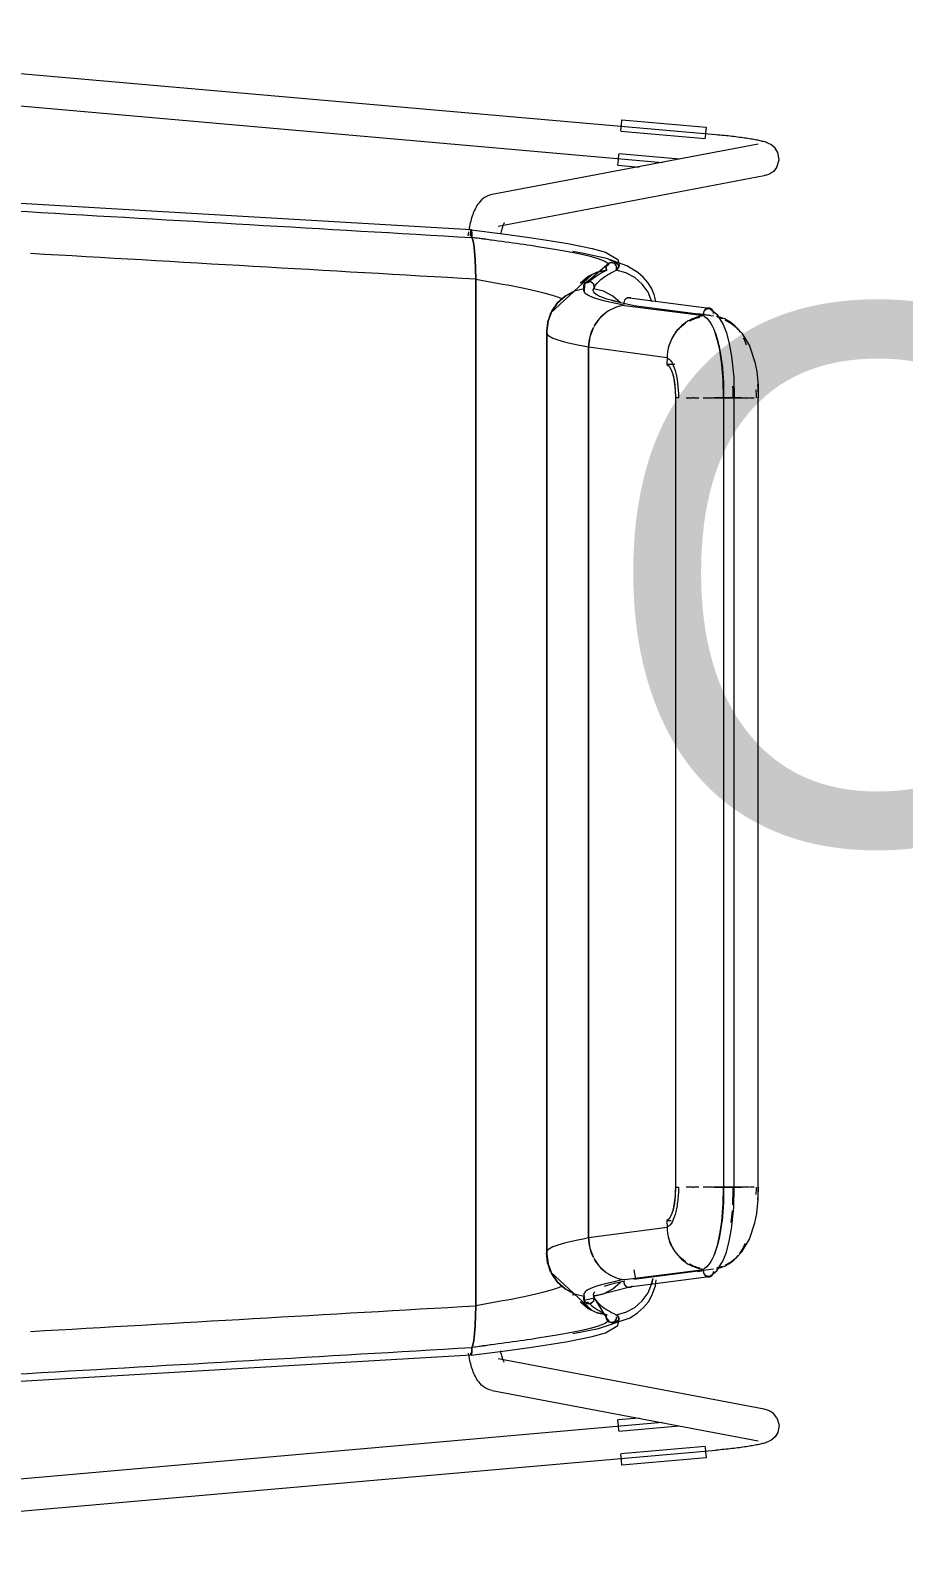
# Model space of a CAD drawing. Header units: millimetres. Extents: x 79795 to 317870, y -36033 to 97293.
# Drawn here: x 163348 to 163673, y 31026 to 31595 of the extents above; entities that cross this region are included whole.
import ezdxf

# ---------------------------------------------------------------- set-up
doc = ezdxf.new("R2010")
doc.units = ezdxf.units.MM
doc.header["$MEASUREMENT"] = 0
doc.layers.add('A-AREA-IDEN', color=7, linetype='CONTINUOUS', lineweight=9)
doc.layers.add('I-FURN', color=8, linetype='CONTINUOUS', lineweight=9)
doc.styles.add('Century Gothic', font='GOTHIC.TTF', dxfattribs={"height": 200})

msp = doc.modelspace()

# ---------------------------------------------------------------- linework, layer by layer
at = {"layer": 'I-FURN'}
for p, q in [((163603.33, 31555.76), (163160.01, 31594.7)), ((163158.96, 31582.75), (163583.46, 31545.45)), ((163567.94, 31557.1), (163599.35, 31554.34)), ((163567.95, 31557.22), (163568.13, 31559.29)), ((163568.13, 31559.29), (163568.31, 31561.33)), ((163568.31, 31561.33), (163599.72, 31558.57)), ((163599.54, 31556.53), (163599.36, 31554.46)), ((163599.72, 31558.57), (163599.54, 31556.53)), ((163619.18, 31552.28), (163519.89, 31533.46)), ((163603.49, 31555.74), (163603.33, 31555.76)), ((163604.24, 31555.67), (163603.49, 31555.74)), ((163604.99, 31555.6), (163604.24, 31555.67)), ((163605.74, 31555.53), (163604.99, 31555.6)), ((163606.48, 31555.46), (163605.74, 31555.53)), ((163607.22, 31555.38), (163606.48, 31555.46)), ((163607.95, 31555.3), (163607.22, 31555.38)), ((163608.68, 31555.22), (163607.95, 31555.3)), ((163609.4, 31555.14), (163608.68, 31555.22)), ((163610.11, 31555.06), (163609.4, 31555.14)), ((163610.81, 31554.97), (163610.11, 31555.06)), ((163611.49, 31554.89), (163610.81, 31554.97)), ((163612.17, 31554.8), (163611.49, 31554.89)), ((163612.83, 31554.71), (163612.17, 31554.8)), ((163613.48, 31554.63), (163612.83, 31554.71)), ((163614.12, 31554.54), (163613.48, 31554.63)), ((163614.74, 31554.45), (163614.12, 31554.54)), ((163615.34, 31554.35), (163614.74, 31554.45)), ((163615.92, 31554.26), (163615.34, 31554.35)), ((163616.49, 31554.17), (163615.92, 31554.26)), ((163617.04, 31554.08), (163616.49, 31554.17)), ((163617.58, 31553.98), (163617.04, 31554.08)), ((163618.09, 31553.89), (163617.58, 31553.98)), ((163618.59, 31553.79), (163618.09, 31553.89)), ((163619.07, 31553.7), (163618.59, 31553.79)), ((163619.53, 31553.6), (163619.07, 31553.7)), ((163619.97, 31553.5), (163619.53, 31553.6)), ((163620.4, 31553.4), (163619.97, 31553.5)), ((163620.81, 31553.3), (163620.4, 31553.4)), ((163621.21, 31553.19), (163620.81, 31553.3)), ((163621.61, 31553.08), (163621.21, 31553.19)), ((163622, 31552.95), (163621.61, 31553.08)), ((163622.41, 31552.81), (163622, 31552.95)), ((163622.83, 31552.64), (163622.41, 31552.81)), ((163623.31, 31552.42), (163622.83, 31552.64)), ((163623.87, 31552.12), (163623.31, 31552.42)), ((163624.57, 31551.64), (163623.87, 31552.12)), ((163625.48, 31550.79), (163624.57, 31551.64)), ((163566.83, 31544.42), (163567.01, 31546.46)), ((163567.01, 31546.46), (163567.19, 31548.53)), ((163589.8, 31546.66), (163567.2, 31548.65)), ((163626.52, 31549.13), (163625.48, 31550.79)), ((163626.17, 31543.62), (163627.01, 31546.37)), ((163627.01, 31546.37), (163626.52, 31549.13)), ((163512.04, 31520.27), (163180.13, 31539.56)), ((163522.12, 31521.67), (163621.41, 31540.49)), ((163566.83, 31544.42), (163574.72, 31543.72)), ((163621.83, 31540.57), (163621.41, 31540.49)), ((163622.34, 31540.71), (163621.83, 31540.57)), ((163622.97, 31540.92), (163622.34, 31540.71)), ((163623.77, 31541.3), (163622.97, 31540.92)), ((163624.85, 31542.05), (163623.77, 31541.3)), ((163626.17, 31543.62), (163624.85, 31542.05)), ((163513.59, 31528.21), (163513.31, 31527.66)), ((163513.87, 31528.75), (163513.59, 31528.21)), ((163514.2, 31529.29), (163513.87, 31528.75)), ((163514.56, 31529.82), (163514.2, 31529.29)), ((163514.96, 31530.36), (163514.56, 31529.82)), ((163515.41, 31530.89), (163514.96, 31530.36)), ((163515.93, 31531.41), (163515.41, 31530.89)), ((163516.53, 31531.92), (163515.93, 31531.41)), ((163517.22, 31532.4), (163516.53, 31531.92)), ((163518.01, 31532.84), (163517.22, 31532.4)), ((163518.9, 31533.2), (163518.01, 31532.84)), ((163519.89, 31533.46), (163518.9, 31533.2)), ((163511.69, 31522.86), (163511.54, 31522.21)), ((163511.85, 31523.51), (163511.69, 31522.86)), ((163512.02, 31524.14), (163511.85, 31523.51)), ((163512.21, 31524.75), (163512.02, 31524.14)), ((163512.4, 31525.36), (163512.21, 31524.75)), ((163512.61, 31525.95), (163512.4, 31525.36)), ((163512.83, 31526.53), (163512.61, 31525.95)), ((163513.06, 31527.1), (163512.83, 31526.53)), ((163513.31, 31527.66), (163513.06, 31527.1)), ((163524.08, 31522.36), (163523.99, 31522.13)), ((163524.17, 31522.55), (163524.08, 31522.36)), ((163524.25, 31522.71), (163524.17, 31522.55)), ((163524.29, 31522.79), (163524.25, 31522.71)), ((163524.34, 31522.87), (163524.29, 31522.79)), ((163524.35, 31522.89), (163524.34, 31522.87)), ((163510.91, 31518.75), (163510.81, 31518.02)), ((163511.02, 31519.46), (163510.91, 31518.75)), ((163511.26, 31520.86), (163511.13, 31520.17)), ((163511.39, 31521.54), (163511.26, 31520.86)), ((163511.54, 31522.21), (163511.39, 31521.54)), ((163511.84, 31518.9), (163511.83, 31518.41)), ((163511.83, 31518.41), (163511.84, 31518.9)), ((163511.83, 31518.41), (163511.83, 31517.91)), ((163511.83, 31517.91), (163511.83, 31518.41)), ((163511.84, 31518.9), (163511.86, 31519.36)), ((163511.86, 31519.35), (163511.84, 31518.9)), ((163511.86, 31519.36), (163511.89, 31519.74)), ((163511.89, 31519.73), (163511.86, 31519.35)), ((163511.89, 31519.74), (163511.94, 31520.03)), ((163511.94, 31520.02), (163511.89, 31519.73)), ((163511.99, 31520.21), (163511.94, 31520.02)), ((163511.94, 31520.03), (163511.99, 31520.21)), ((163512.04, 31520.27), (163511.99, 31520.21)), ((163511.99, 31520.21), (163512.04, 31520.27)), ((163512.04, 31520.27), (163523.9, 31518.71)), ((163512.1, 31520.2), (163512.04, 31520.27)), ((163512.04, 31520.27), (163512.1, 31520.2)), ((163512.15, 31520), (163512.1, 31520.2)), ((163512.1, 31520.2), (163512.15, 31520.01)), ((163512.15, 31520.01), (163512.19, 31519.71)), ((163512.19, 31519.7), (163512.15, 31520)), ((163512.19, 31519.71), (163512.22, 31519.32)), ((163512.22, 31519.32), (163512.19, 31519.7)), ((163512.24, 31518.86), (163512.22, 31519.32)), ((163512.22, 31519.32), (163512.24, 31518.87)), ((163512.25, 31517.88), (163512.23, 31517.4)), ((163512.23, 31517.4), (163512.25, 31517.87)), ((163512.63, 31516.5), (163512.23, 31517.4)), ((163512.23, 31517.4), (163512.63, 31516.5)), ((163512.24, 31518.87), (163512.25, 31518.37)), ((163512.25, 31518.37), (163512.24, 31518.86)), ((163512.25, 31517.87), (163512.25, 31518.37)), ((163512.25, 31518.37), (163512.25, 31517.88)), ((163523.15, 31519.12), (163523.05, 31518.63)), ((163523.25, 31519.59), (163523.15, 31519.12)), ((163523.35, 31520.04), (163523.25, 31519.59)), ((163523.46, 31520.46), (163523.35, 31520.04)), ((163523.57, 31520.85), (163523.46, 31520.46)), ((163523.67, 31521.22), (163523.57, 31520.85)), ((163523.78, 31521.56), (163523.67, 31521.22)), ((163523.89, 31521.86), (163523.78, 31521.56)), ((163523.99, 31522.13), (163523.89, 31521.86)), ((163523.9, 31518.71), (163533.83, 31517.36)), ((163533.83, 31517.36), (163541.85, 31516.18)), ((163513, 31514.75), (163512.63, 31516.5)), ((163512.63, 31516.5), (163513, 31514.76)), ((163513.31, 31512.26), (163513, 31514.75)), ((163513, 31514.75), (163513.31, 31512.29)), ((163513.55, 31509.16), (163513.31, 31512.26)), ((163513.31, 31512.26), (163513.54, 31509.2)), ((163541.85, 31516.18), (163548.16, 31515.14)), ((163548.16, 31515.14), (163557.18, 31513.34)), ((163554.02, 31511.43), (163549.96, 31512.16)), ((163562.54, 31509.54), (163554.02, 31511.43)), ((163557.18, 31513.34), (163562.18, 31511.93)), ((163562.18, 31511.93), (163566.81, 31509.16)), ((163513.54, 31509.2), (163513.7, 31505.68)), ((163513.7, 31505.62), (163513.55, 31509.16)), ((163513.76, 31501.85), (163513.7, 31505.62)), ((163513.7, 31505.62), (163513.76, 31501.93)), ((163563.57, 31507.83), (163554.15, 31499.71)), ((163562.46, 31506.18), (163562.55, 31506.67)), ((163562.55, 31506.67), (163562.46, 31506.18)), ((163562.49, 31505.68), (163562.46, 31506.18)), ((163562.46, 31506.18), (163562.49, 31505.68)), ((163562.64, 31505.21), (163562.49, 31505.68)), ((163562.49, 31505.68), (163562.64, 31505.21)), ((163570.17, 31506.86), (163562.54, 31509.54)), ((163562.55, 31506.67), (163562.76, 31507.12)), ((163562.76, 31507.12), (163562.55, 31506.67)), ((163562.76, 31507.12), (163563.08, 31507.5)), ((163563.08, 31507.5), (163562.76, 31507.12)), ((163563.08, 31507.5), (163563.48, 31507.79)), ((163563.48, 31507.79), (163563.08, 31507.5)), ((163563.3, 31507.68), (163563.51, 31507.81)), ((163563.48, 31507.79), (163563.94, 31507.97)), ((163563.94, 31507.97), (163563.48, 31507.79)), ((163563.94, 31507.97), (163564.42, 31508.03)), ((163564.42, 31508.03), (163563.94, 31507.97)), ((163564.42, 31508.03), (163564.91, 31507.95)), ((163564.91, 31507.96), (163564.42, 31508.03)), ((163565.36, 31507.76), (163564.91, 31507.96)), ((163564.91, 31507.95), (163565.36, 31507.76)), ((163565.36, 31507.76), (163565.76, 31507.46)), ((163565.76, 31507.46), (163565.36, 31507.76)), ((163565.76, 31507.46), (163566.06, 31507.07)), ((163566.07, 31507.07), (163565.76, 31507.46)), ((163566.06, 31507.07), (163566.26, 31506.62)), ((163566.26, 31506.62), (163566.07, 31507.07)), ((163566.29, 31505.63), (163566.13, 31505.16)), ((163566.13, 31505.16), (163566.29, 31505.63)), ((163566.26, 31506.62), (163566.33, 31506.12)), ((163566.34, 31506.12), (163566.26, 31506.62)), ((163566.33, 31506.12), (163566.29, 31505.63)), ((163566.29, 31505.63), (163566.34, 31506.12)), ((163566.81, 31509.16), (163567.34, 31506.98)), ((163567.34, 31506.98), (163567.05, 31506.06)), ((163574.28, 31504.36), (163570.17, 31506.86)), ((163513.76, 31118.45), (163513.76, 31501.85)), ((163513.76, 31501.85), (163513.76, 31118.45)), ((163557.38, 31503.72), (163541.68, 31489.12)), ((163555.7, 31502.78), (163552.87, 31500.38)), ((163552.87, 31500.38), (163555.7, 31502.77)), ((163554.13, 31499.66), (163554.05, 31499.16)), ((163554.05, 31499.16), (163554.14, 31499.65)), ((163554.34, 31500.11), (163554.13, 31499.66)), ((163554.14, 31499.65), (163554.34, 31500.1)), ((163554.28, 31500.01), (163554.24, 31497.13)), ((163554.34, 31500.1), (163554.65, 31500.49)), ((163554.65, 31500.49), (163554.34, 31500.11)), ((163554.65, 31500.49), (163555.05, 31500.78)), ((163555.05, 31500.78), (163554.65, 31500.49)), ((163555.05, 31500.78), (163555.51, 31500.97)), ((163555.51, 31500.97), (163555.05, 31500.78)), ((163556.01, 31501.04), (163555.51, 31500.97)), ((163555.51, 31500.97), (163556.01, 31501.03)), ((163559.03, 31504.42), (163555.7, 31502.78)), ((163555.7, 31502.77), (163557.38, 31503.72)), ((163556.5, 31500.97), (163556.01, 31501.04)), ((163556.01, 31501.03), (163556.5, 31500.97)), ((163556.5, 31500.97), (163556.96, 31500.78)), ((163556.96, 31500.78), (163556.5, 31500.97)), ((163556.96, 31500.78), (163557.36, 31500.49)), ((163557.36, 31500.49), (163556.96, 31500.78)), ((163557.36, 31500.49), (163557.67, 31500.1)), ((163557.67, 31500.11), (163557.36, 31500.49)), ((163557.88, 31499.66), (163557.67, 31500.11)), ((163557.67, 31500.1), (163557.87, 31499.65)), ((163557.82, 31503.93), (163559.03, 31504.41)), ((163557.87, 31499.65), (163557.96, 31499.16)), ((163557.96, 31499.16), (163557.88, 31499.66)), ((163559.03, 31504.41), (163562.64, 31505.21)), ((163562.64, 31505.21), (163559.03, 31504.42)), ((163569.76, 31504.25), (163566.13, 31505.16)), ((163573.08, 31502.51), (163569.76, 31504.25)), ((163575.9, 31500.03), (163573.08, 31502.51)), ((163576.25, 31502.62), (163574.28, 31504.36)), ((163578.08, 31496.95), (163575.9, 31500.03)), ((163577.93, 31500.65), (163576.25, 31502.62)), ((163579.31, 31498.45), (163577.93, 31500.65)), ((163547.14, 31495.55), (163544.27, 31493.04)), ((163544.28, 31493.04), (163547.15, 31495.55)), ((163550.54, 31497.3), (163547.14, 31495.55)), ((163547.15, 31495.55), (163550.54, 31497.3)), ((163554.25, 31498.2), (163550.54, 31497.3)), ((163554.09, 31498.67), (163554.05, 31499.16)), ((163554.05, 31499.16), (163554.09, 31498.67)), ((163554.25, 31498.2), (163554.09, 31498.67)), ((163554.09, 31498.67), (163554.25, 31498.2)), ((163557.92, 31498.67), (163557.76, 31498.2)), ((163557.76, 31498.2), (163557.92, 31498.67)), ((163557.76, 31498.2), (163557.83, 31498.19)), ((163561.47, 31497.3), (163557.76, 31498.2)), ((163558.04, 31498.88), (163557.86, 31498.44)), ((163557.96, 31499.16), (163557.92, 31498.67)), ((163557.92, 31498.67), (163557.96, 31499.16)), ((163564.87, 31495.55), (163561.47, 31497.3)), ((163564.84, 31494.04), (163567.27, 31493.29)), ((163567.74, 31493.04), (163564.87, 31495.55)), ((163569.31, 31493.97), (163569.12, 31493.52)), ((163569.61, 31494.35), (163569.31, 31493.97)), ((163570, 31494.64), (163569.61, 31494.35)), ((163570.44, 31494.83), (163570, 31494.64)), ((163570.91, 31494.9), (163570.44, 31494.83)), ((163571.38, 31494.83), (163570.91, 31494.9)), ((163571.14, 31494.89), (163600.92, 31491.03)), ((163571.82, 31494.65), (163571.38, 31494.83)), ((163579.48, 31493.43), (163578.08, 31496.95)), ((163580.33, 31496.08), (163579.31, 31498.45)), ((163580.99, 31493.57), (163580.33, 31496.08)), ((163542.28, 31490.22), (163540.55, 31485.76)), ((163542.1, 31489.91), (163540.73, 31486.34)), ((163540.74, 31486.33), (163542.1, 31489.9)), ((163541.68, 31489.12), (163540.98, 31487.2)), ((163542.1, 31489.9), (163544.28, 31493.04)), ((163544.27, 31493.04), (163542.1, 31489.91)), ((163562.47, 31489.43), (163559.73, 31486.94)), ((163567.27, 31493.29), (163573.56, 31491.91)), ((163569.12, 31493.52), (163569.04, 31493.02)), ((163569.04, 31493.02), (163569.08, 31492.53)), ((163569.24, 31492.06), (163598.94, 31488.21)), ((163572.78, 31492.04), (163602.48, 31488.19)), ((163596.51, 31488.96), (163601.29, 31488.34)), ((163601.42, 31490.67), (163603.8, 31488.78)), ((163603.8, 31488.78), (163606.1, 31484.95)), ((163540.55, 31485.76), (163540.11, 31482.01)), ((163540.73, 31486.34), (163540.26, 31482.55)), ((163540.26, 31482.55), (163540.74, 31486.33)), ((163540.26, 31137.76), (163540.26, 31482.55)), ((163540.26, 31482.55), (163540.26, 31137.76)), ((163557.65, 31483.83), (163556.34, 31480.28)), ((163559.73, 31486.94), (163557.8, 31484.11)), ((163606.1, 31484.95), (163607.29, 31481.78)), ((163606.91, 31486.65), (163609.18, 31485.32)), ((163609.18, 31485.32), (163611.25, 31483.65)), ((163611.25, 31483.65), (163613.08, 31481.67)), ((163540.11, 31482.01), (163540.11, 31177.21)), ((163556.34, 31480.28), (163555.86, 31476.51)), ((163603.15, 31481.74), (163602.96, 31482.25)), ((163604.03, 31478.91), (163603.15, 31481.74)), ((163604.83, 31475.41), (163604.03, 31478.91)), ((163607.29, 31481.78), (163608.37, 31477.74)), ((163608.37, 31477.74), (163609.24, 31473.03)), ((163613.08, 31481.67), (163615.95, 31476.95)), ((163615.95, 31476.95), (163617.97, 31470.8)), ((163555.86, 31476.51), (163585.14, 31472.65)), ((163555.86, 31143.8), (163555.86, 31476.51)), ((163555.86, 31476.51), (163555.86, 31143.8)), ((163585.14, 31472.65), (163585.07, 31469.93)), ((163605.66, 31469.98), (163604.83, 31475.41)), ((163609.24, 31473.03), (163610.04, 31465.14)), ((163588.07, 31469.93), (163585.07, 31469.93)), ((163585.07, 31469.93), (163585.93, 31469.29)), ((163585.93, 31469.29), (163586.72, 31467.94)), ((163586.72, 31467.94), (163587.39, 31465.96)), ((163587.39, 31465.96), (163587.9, 31463.47)), ((163606.14, 31463.99), (163605.66, 31469.98)), ((163617.97, 31470.8), (163618.63, 31467.31)), ((163618.63, 31467.31), (163619.14, 31462.1)), ((163587.9, 31463.47), (163588.22, 31460.62)), ((163588.22, 31460.62), (163588.33, 31457.58)), ((163606.23, 31457.58), (163606.14, 31463.99)), ((163610.04, 31465.14), (163610.19, 31457.58)), ((163619.14, 31462.1), (163619.23, 31457.58)), ((163588.33, 31457.58), (163588.33, 31162.73)), ((163588.39, 31162.73), (163588.39, 31457.58)), ((163592.24, 31457.58), (163594.7, 31457.58)), ((163595.18, 31457.58), (163594.74, 31457.58)), ((163595.2, 31457.58), (163597.06, 31457.58)), ((163598.69, 31457.58), (163602.25, 31457.58)), ((163606.26, 31457.58), (163602.44, 31457.58)), ((163602.44, 31457.58), (163606.26, 31457.58)), ((163606.34, 31457.58), (163606.23, 31457.58)), ((163606.23, 31457.58), (163606.23, 31162.73)), ((163606.23, 31457.58), (163610.19, 31457.58)), ((163606.56, 31457.58), (163606.34, 31457.58)), ((163606.89, 31457.58), (163606.56, 31457.58)), ((163607.31, 31457.58), (163606.89, 31457.58)), ((163607.78, 31457.58), (163607.31, 31457.58)), ((163608.28, 31457.58), (163607.78, 31457.58)), ((163608.77, 31457.58), (163608.28, 31457.58)), ((163609.23, 31457.58), (163608.77, 31457.58)), ((163609.62, 31457.58), (163609.23, 31457.58)), ((163609.92, 31457.58), (163609.62, 31457.58)), ((163610.12, 31457.58), (163609.92, 31457.58)), ((163609.94, 31457.58), (163612.96, 31457.58)), ((163612.97, 31457.58), (163609.95, 31457.58)), ((163610.19, 31457.58), (163610.12, 31457.58)), ((163610.19, 31162.73), (163610.19, 31457.58)), ((163613.13, 31457.58), (163615.71, 31457.58)), ((163615.98, 31457.58), (163617.74, 31457.58)), ((163618.93, 31457.58), (163619.21, 31457.58)), ((163619.23, 31457.58), (163619.06, 31457.58)), ((163619.23, 31162.73), (163619.23, 31457.58)), ((163540.11, 31177.21), (163540.11, 31138.3)), ((163588.22, 31159.69), (163587.9, 31156.84)), ((163588.33, 31162.73), (163588.22, 31159.69)), ((163594.7, 31162.73), (163592.24, 31162.73)), ((163594.74, 31162.73), (163595.18, 31162.73)), ((163597.06, 31162.73), (163595.2, 31162.73)), ((163602.25, 31162.73), (163598.69, 31162.73)), ((163602.44, 31162.73), (163606.26, 31162.73)), ((163606.26, 31162.73), (163602.44, 31162.73)), ((163606.15, 31156.5), (163606.23, 31162.73)), ((163606.34, 31162.73), (163606.56, 31162.73)), ((163610.19, 31162.73), (163606.34, 31162.73)), ((163606.56, 31162.73), (163606.89, 31162.73)), ((163606.89, 31162.73), (163607.31, 31162.73)), ((163607.31, 31162.73), (163607.78, 31162.73)), ((163607.78, 31162.73), (163608.28, 31162.73)), ((163608.28, 31162.73), (163608.77, 31162.73)), ((163608.77, 31162.73), (163609.23, 31162.73)), ((163609.23, 31162.73), (163609.62, 31162.73)), ((163609.62, 31162.73), (163609.92, 31162.73)), ((163609.92, 31162.73), (163610.12, 31162.73)), ((163612.96, 31162.73), (163609.94, 31162.73)), ((163609.95, 31162.73), (163612.97, 31162.73)), ((163610.04, 31155.17), (163610.19, 31162.73)), ((163610.12, 31162.73), (163610.19, 31162.73)), ((163615.71, 31162.73), (163613.13, 31162.73)), ((163617.74, 31162.73), (163615.98, 31162.73)), ((163618.63, 31153), (163619.14, 31158.21)), ((163619.21, 31162.73), (163618.93, 31162.73)), ((163619.06, 31162.73), (163619.23, 31162.73)), ((163619.14, 31158.21), (163619.23, 31162.73)), ((163587.39, 31154.35), (163586.72, 31152.36)), ((163587.9, 31156.84), (163587.39, 31154.35)), ((163605.62, 31149.94), (163606.15, 31156.5)), ((163609.24, 31147.28), (163610.04, 31155.17)), ((163617.97, 31149.5), (163618.63, 31153)), ((163585.14, 31147.66), (163555.86, 31143.8)), ((163585.93, 31151.01), (163585.07, 31150.37)), ((163585.07, 31150.37), (163586.73, 31150.37)), ((163585.07, 31150.37), (163585.14, 31147.66)), ((163586.72, 31152.36), (163585.93, 31151.01)), ((163605.02, 31145.93), (163605.62, 31149.94)), ((163608.37, 31142.56), (163609.24, 31147.28)), ((163615.95, 31143.35), (163617.97, 31149.5)), ((163555.86, 31143.8), (163556.34, 31140.03)), ((163602.96, 31138.06), (163604.06, 31141.49)), ((163604.06, 31141.49), (163605.02, 31145.93)), ((163607.29, 31138.52), (163608.37, 31142.56)), ((163613.08, 31138.64), (163615.95, 31143.35)), ((163540.55, 31134.55), (163540.11, 31138.3)), ((163540.74, 31133.97), (163540.26, 31137.76)), ((163540.26, 31137.76), (163540.73, 31133.97)), ((163556.34, 31140.03), (163557.65, 31136.48)), ((163557.8, 31136.19), (163559.73, 31133.37)), ((163603.8, 31131.52), (163606.1, 31135.35)), ((163606.1, 31135.35), (163607.29, 31138.52)), ((163609.18, 31134.99), (163611.25, 31136.66)), ((163611.25, 31136.66), (163613.08, 31138.64)), ((163542.28, 31130.09), (163540.55, 31134.55)), ((163540.73, 31133.97), (163542.1, 31130.4)), ((163542.1, 31130.4), (163540.74, 31133.97)), ((163541.68, 31131.19), (163540.98, 31133.11)), ((163557.38, 31116.58), (163541.68, 31131.19)), ((163544.28, 31127.27), (163542.1, 31130.4)), ((163542.1, 31130.4), (163544.27, 31127.26)), ((163559.73, 31133.37), (163562.47, 31130.88)), ((163569.24, 31128.25), (163598.94, 31132.09)), ((163602.48, 31132.11), (163572.78, 31128.27)), ((163573.56, 31128.39), (163572.87, 31131.88)), ((163596.51, 31131.34), (163598.95, 31131.66)), ((163601.42, 31129.63), (163603.8, 31131.52)), ((163606.91, 31133.66), (163609.18, 31134.99)), ((163544.27, 31127.26), (163547.14, 31124.76)), ((163547.15, 31124.76), (163544.28, 31127.27)), ((163547.14, 31124.76), (163550.54, 31123)), ((163550.54, 31123.01), (163547.15, 31124.76)), ((163571.22, 31125.43), (163559.61, 31122.47)), ((163561.47, 31123), (163564.87, 31124.76)), ((163564.87, 31124.76), (163567.74, 31127.26)), ((163569.08, 31127.78), (163569.04, 31127.28)), ((163569.04, 31127.28), (163569.12, 31126.79)), ((163569.12, 31126.79), (163569.31, 31126.34)), ((163569.31, 31126.34), (163569.61, 31125.96)), ((163569.61, 31125.96), (163570, 31125.66)), ((163570, 31125.66), (163570.44, 31125.47)), ((163570.44, 31125.47), (163570.91, 31125.41)), ((163570.91, 31125.41), (163571.38, 31125.47)), ((163600.92, 31129.27), (163571.14, 31125.42)), ((163571.38, 31125.47), (163571.82, 31125.66)), ((163571.82, 31125.66), (163572.2, 31125.95)), ((163578.08, 31123.36), (163579.48, 31126.87)), ((163579.84, 31128.62), (163579.47, 31126.88)), ((163579.48, 31126.87), (163579.85, 31128.61)), ((163579.52, 31122.28), (163580.81, 31125.88)), ((163580.81, 31125.88), (163581.11, 31128.15)), ((163513.7, 31114.69), (163513.76, 31118.45)), ((163513.76, 31118.38), (163513.7, 31114.68)), ((163550.54, 31123), (163554.25, 31122.11)), ((163555.7, 31117.53), (163552.87, 31119.93)), ((163552.87, 31119.93), (163555.7, 31117.52)), ((163554.05, 31121.14), (163554.09, 31121.64)), ((163554.09, 31121.64), (163554.05, 31121.14)), ((163554.14, 31120.65), (163554.05, 31121.14)), ((163554.05, 31121.14), (163554.13, 31120.65)), ((163554.09, 31121.64), (163554.25, 31122.11)), ((163554.25, 31122.11), (163554.09, 31121.64)), ((163554.13, 31120.65), (163554.34, 31120.2)), ((163554.34, 31120.2), (163554.14, 31120.65)), ((163554.15, 31120.6), (163558.04, 31121.43)), ((163554.28, 31120.3), (163554.24, 31123.18)), ((163554.65, 31119.82), (163554.34, 31120.2)), ((163554.34, 31120.2), (163554.65, 31119.82)), ((163555.05, 31119.53), (163554.65, 31119.82)), ((163554.65, 31119.82), (163555.05, 31119.52)), ((163555.51, 31119.34), (163555.05, 31119.53)), ((163555.05, 31119.52), (163555.51, 31119.33)), ((163556.01, 31119.27), (163555.51, 31119.34)), ((163555.51, 31119.33), (163556.01, 31119.27)), ((163556.5, 31119.34), (163556.01, 31119.27)), ((163556.01, 31119.27), (163556.5, 31119.33)), ((163556.96, 31119.53), (163556.5, 31119.34)), ((163556.5, 31119.33), (163556.96, 31119.52)), ((163557.36, 31119.82), (163556.96, 31119.53)), ((163556.96, 31119.52), (163557.36, 31119.82)), ((163557.67, 31120.2), (163557.36, 31119.82)), ((163557.36, 31119.82), (163557.67, 31120.2)), ((163557.87, 31120.65), (163557.67, 31120.2)), ((163557.67, 31120.2), (163557.88, 31120.65)), ((163559.61, 31122.47), (163557.74, 31122.14)), ((163557.76, 31122.11), (163561.47, 31123)), ((163557.83, 31122.12), (163557.76, 31122.11)), ((163557.76, 31122.11), (163557.92, 31121.64)), ((163557.92, 31121.64), (163557.76, 31122.11)), ((163563.57, 31112.47), (163557.86, 31121.86)), ((163557.96, 31121.14), (163557.87, 31120.65)), ((163557.88, 31120.65), (163557.96, 31121.14)), ((163557.92, 31121.64), (163557.96, 31121.14)), ((163557.96, 31121.14), (163557.92, 31121.64)), ((163573.08, 31117.79), (163575.9, 31120.28)), ((163575.9, 31120.28), (163578.08, 31123.36)), ((163576.4, 31117.84), (163578.18, 31120.01)), ((163578.18, 31120.01), (163579.52, 31122.28)), ((163513.55, 31111.15), (163513.7, 31114.69)), ((163513.7, 31114.62), (163513.55, 31111.15)), ((163557.38, 31116.58), (163555.7, 31117.53)), ((163555.7, 31117.52), (163559.03, 31115.88)), ((163562.64, 31115.1), (163559.03, 31115.89)), ((163559.03, 31115.88), (163562.64, 31115.1)), ((163559.62, 31110.05), (163571.33, 31114.04)), ((163562.46, 31114.13), (163562.49, 31114.63)), ((163562.49, 31114.63), (163562.46, 31114.13)), ((163562.55, 31113.64), (163562.46, 31114.13)), ((163562.46, 31114.13), (163562.55, 31113.63)), ((163562.49, 31114.63), (163562.64, 31115.1)), ((163562.64, 31115.1), (163562.49, 31114.63)), ((163562.76, 31113.19), (163562.55, 31113.64)), ((163562.55, 31113.63), (163562.76, 31113.18)), ((163563.08, 31112.81), (163562.76, 31113.19)), ((163562.76, 31113.18), (163563.08, 31112.8)), ((163563.48, 31112.52), (163563.08, 31112.81)), ((163563.08, 31112.8), (163563.48, 31112.52)), ((163565.76, 31112.85), (163565.36, 31112.55)), ((163565.36, 31112.54), (163565.76, 31112.84)), ((163566.06, 31113.23), (163565.76, 31112.85)), ((163565.76, 31112.84), (163566.07, 31113.23)), ((163566.26, 31113.69), (163566.06, 31113.23)), ((163566.07, 31113.23), (163566.26, 31113.69)), ((163566.13, 31115.15), (163569.76, 31116.05)), ((163566.13, 31115.15), (163566.29, 31114.68)), ((163566.29, 31114.68), (163566.13, 31115.15)), ((163566.33, 31114.18), (163566.26, 31113.69)), ((163566.26, 31113.69), (163566.34, 31114.18)), ((163566.81, 31111.14), (163567.34, 31113.33)), ((163567.34, 31113.33), (163567.05, 31114.24)), ((163569.76, 31116.05), (163573.08, 31117.79)), ((163571.33, 31114.04), (163574.16, 31115.85)), ((163574.16, 31115.85), (163576.4, 31117.84)), ((163513, 31105.55), (163513.31, 31108.05)), ((163513.31, 31108.01), (163513, 31105.55)), ((163513.31, 31108.05), (163513.55, 31111.15)), ((163513.54, 31111.1), (163513.31, 31108.04)), ((163548.16, 31105.16), (163557.18, 31106.97)), ((163549.96, 31108.14), (163559.62, 31110.05)), ((163557.18, 31106.97), (163562.18, 31108.37)), ((163562.18, 31108.37), (163566.81, 31111.14)), ((163563.94, 31112.34), (163563.48, 31112.52)), ((163563.48, 31112.52), (163563.94, 31112.33)), ((163564.42, 31112.28), (163563.94, 31112.34)), ((163563.94, 31112.33), (163564.42, 31112.27)), ((163564.91, 31112.35), (163564.42, 31112.28)), ((163564.42, 31112.27), (163564.91, 31112.35)), ((163565.36, 31112.55), (163564.91, 31112.35)), ((163564.91, 31112.35), (163565.36, 31112.54)), ((163512.04, 31100.04), (163523.9, 31101.59)), ((163512.22, 31100.99), (163512.24, 31101.44)), ((163512.24, 31101.44), (163512.22, 31100.98)), ((163512.23, 31102.9), (163512.63, 31103.81)), ((163512.63, 31103.81), (163512.23, 31102.9)), ((163512.25, 31102.43), (163512.23, 31102.9)), ((163512.23, 31102.9), (163512.25, 31102.43)), ((163512.24, 31101.44), (163512.25, 31101.94)), ((163512.25, 31101.93), (163512.24, 31101.44)), ((163512.25, 31101.94), (163512.25, 31102.43)), ((163512.25, 31102.43), (163512.25, 31101.93)), ((163512.63, 31103.81), (163513, 31105.55)), ((163513, 31105.54), (163512.63, 31103.81)), ((163523.15, 31101.18), (163523.05, 31101.68)), ((163523.9, 31101.59), (163533.83, 31102.95)), ((163533.83, 31102.95), (163541.85, 31104.13)), ((163541.85, 31104.13), (163548.16, 31105.16)), ((163512.04, 31100.04), (163180.13, 31080.75)), ((163511.13, 31100.14), (163511.02, 31100.85)), ((163511.26, 31099.45), (163511.13, 31100.14)), ((163511.39, 31098.77), (163511.26, 31099.45)), ((163511.54, 31098.1), (163511.39, 31098.77)), ((163511.69, 31097.44), (163511.54, 31098.1)), ((163511.85, 31096.8), (163511.69, 31097.44)), ((163512.02, 31096.17), (163511.85, 31096.8)), ((163511.86, 31100.95), (163511.89, 31100.58)), ((163511.89, 31100.57), (163511.86, 31100.95)), ((163511.89, 31100.58), (163511.94, 31100.29)), ((163511.94, 31100.28), (163511.89, 31100.57)), ((163511.99, 31100.1), (163512.04, 31100.04)), ((163512.04, 31100.04), (163511.99, 31100.1)), ((163512.21, 31095.55), (163512.02, 31096.17)), ((163512.15, 31100.3), (163512.19, 31100.6)), ((163512.19, 31100.6), (163512.15, 31100.3)), ((163512.19, 31100.6), (163512.22, 31100.99)), ((163512.22, 31100.98), (163512.19, 31100.6)), ((163512.4, 31094.95), (163512.21, 31095.55)), ((163621.41, 31079.82), (163522.12, 31098.64)), ((163523.25, 31100.71), (163523.15, 31101.18)), ((163523.35, 31100.27), (163523.25, 31100.71)), ((163523.46, 31099.85), (163523.35, 31100.27)), ((163523.57, 31099.45), (163523.46, 31099.85)), ((163523.67, 31099.09), (163523.57, 31099.45)), ((163523.78, 31098.75), (163523.67, 31099.09)), ((163523.89, 31098.45), (163523.78, 31098.75)), ((163523.99, 31098.18), (163523.89, 31098.45)), ((163524.08, 31097.95), (163523.99, 31098.18)), ((163524.17, 31097.75), (163524.08, 31097.95)), ((163524.25, 31097.6), (163524.17, 31097.75)), ((163524.29, 31097.51), (163524.25, 31097.6)), ((163524.34, 31097.44), (163524.29, 31097.51)), ((163524.35, 31097.42), (163524.34, 31097.44)), ((163512.61, 31094.36), (163512.4, 31094.95)), ((163512.83, 31093.78), (163512.61, 31094.36)), ((163513.06, 31093.2), (163512.83, 31093.78)), ((163513.31, 31092.64), (163513.06, 31093.2)), ((163513.59, 31092.09), (163513.31, 31092.64)), ((163513.87, 31091.56), (163513.59, 31092.09)), ((163514.2, 31091.02), (163513.87, 31091.56)), ((163514.56, 31090.48), (163514.2, 31091.02)), ((163514.96, 31089.95), (163514.56, 31090.48)), ((163515.41, 31089.42), (163514.96, 31089.95)), ((163515.93, 31088.9), (163515.41, 31089.42)), ((163516.53, 31088.39), (163515.93, 31088.9)), ((163517.22, 31087.9), (163516.53, 31088.39)), ((163518.01, 31087.47), (163517.22, 31087.9)), ((163518.9, 31087.1), (163518.01, 31087.47)), ((163519.89, 31086.84), (163518.9, 31087.1)), ((163519.89, 31086.84), (163619.18, 31068.03)), ((163621.83, 31079.73), (163621.41, 31079.82)), ((163622.34, 31079.6), (163621.83, 31079.73)), ((163622.97, 31079.38), (163622.34, 31079.6)), ((163623.77, 31079.01), (163622.97, 31079.38)), ((163624.85, 31078.26), (163623.77, 31079.01)), ((163583.31, 31074.84), (163158.96, 31037.56)), ((163574.72, 31076.58), (163566.83, 31075.89)), ((163567.01, 31073.84), (163566.83, 31075.89)), ((163567.19, 31071.78), (163567.01, 31073.84)), ((163567.2, 31071.66), (163589.68, 31073.63)), ((163626.17, 31076.68), (163624.85, 31078.26)), ((163626.17, 31076.68), (163627.01, 31073.93)), ((163627.01, 31073.93), (163626.52, 31071.17)), ((163621.21, 31067.12), (163620.81, 31067.01)), ((163621.61, 31067.23), (163621.21, 31067.12)), ((163622, 31067.35), (163621.61, 31067.23)), ((163622.41, 31067.5), (163622, 31067.35)), ((163622.83, 31067.67), (163622.41, 31067.5)), ((163623.31, 31067.88), (163622.83, 31067.67)), ((163623.87, 31068.18), (163623.31, 31067.88)), ((163624.57, 31068.66), (163623.87, 31068.18)), ((163625.48, 31069.52), (163624.57, 31068.66)), ((163626.52, 31071.17), (163625.48, 31069.52)), ((163160.01, 31025.6), (163603.33, 31064.55)), ((163599.35, 31065.97), (163567.94, 31063.21)), ((163568.13, 31061.02), (163567.95, 31063.09)), ((163599.72, 31061.74), (163568.31, 31058.98)), ((163599.36, 31065.84), (163599.54, 31063.78)), ((163599.54, 31063.78), (163599.72, 31061.74)), ((163603.49, 31064.57), (163603.33, 31064.55)), ((163604.24, 31064.63), (163603.49, 31064.57)), ((163604.99, 31064.7), (163604.24, 31064.63)), ((163605.74, 31064.78), (163604.99, 31064.7)), ((163606.48, 31064.85), (163605.74, 31064.78)), ((163607.22, 31064.93), (163606.48, 31064.85)), ((163607.95, 31065), (163607.22, 31064.93)), ((163608.68, 31065.08), (163607.95, 31065)), ((163609.4, 31065.16), (163608.68, 31065.08)), ((163610.11, 31065.25), (163609.4, 31065.16)), ((163610.81, 31065.33), (163610.11, 31065.25)), ((163611.49, 31065.42), (163610.81, 31065.33)), ((163612.17, 31065.5), (163611.49, 31065.42)), ((163612.83, 31065.59), (163612.17, 31065.5)), ((163613.48, 31065.68), (163612.83, 31065.59)), ((163614.12, 31065.77), (163613.48, 31065.68)), ((163614.74, 31065.86), (163614.12, 31065.77)), ((163615.34, 31065.95), (163614.74, 31065.86)), ((163615.92, 31066.04), (163615.34, 31065.95)), ((163616.49, 31066.14), (163615.92, 31066.04)), ((163617.04, 31066.23), (163616.49, 31066.14)), ((163617.58, 31066.32), (163617.04, 31066.23)), ((163618.09, 31066.42), (163617.58, 31066.32)), ((163618.59, 31066.51), (163618.09, 31066.42)), ((163619.07, 31066.61), (163618.59, 31066.51)), ((163619.53, 31066.7), (163619.07, 31066.61)), ((163619.97, 31066.8), (163619.53, 31066.7)), ((163620.4, 31066.9), (163619.97, 31066.8)), ((163620.81, 31067.01), (163620.4, 31066.9)), ((163568.31, 31058.98), (163568.13, 31061.02))]:
    msp.add_line(p, q, dxfattribs=at)
for centre, major_axis, ratio, start_param, end_param in [((163570.91, 31492.94), (0, 1.96), 0.955139, 5.775592, 8.064923), ((163570.93, 31476.38), (0, 15.78), 0.955139, 0.595876, 1.057408), ((163570.93, 31476.38), (0, 15.78), 0.955139, 0.354206, 0.595753), ((163570.93, 31476.38), (0, 15.78), 0.955139, 0.112537, 0.354036), ((163570.93, 31476.38), (0, 15.78), 0.955139, 1.079214, 1.562553), ((163614.95, 31457.58), (0, 12.4), 0.287441, 4.712389, 4.950404), ((163603.48, 31457.58), (-15.75, 0), 0.000004, 5.8107, 5.99294), ((163603.48, 31162.73), (-15.75, 0), 0.000004, 0.290246, 0.472486), ((163614.95, 31162.73), (0, 12.4), 0.287441, 4.492176, 4.712389), ((163570.93, 31143.93), (0, 15.78), 0.955139, 1.579038, 2.062377), ((163570.93, 31143.93), (0, 15.78), 0.955139, 2.084184, 2.545717), ((163570.93, 31143.93), (0, 15.78), 0.955139, 2.545839, 2.787386), ((163570.93, 31143.93), (0, 15.78), 0.955139, 2.787556, 3.029056), ((163570.91, 31127.37), (0, 1.96), 0.955139, 1.359855, 3.903556)]:
    msp.add_ellipse(centre, major_axis=major_axis, ratio=ratio, start_param=start_param, end_param=end_param, dxfattribs=at)
for points in [[(163180.23, 31536.72), (163235.64, 31533.5), (163346.4, 31527.06), (163456.99, 31520.62), (163512.23, 31517.4)], [(163520.68, 31516.32), (163517.88, 31516.68), (163515.06, 31517.03), (163512.24, 31517.39)], [(163347.52, 31511.52), (163402.98, 31508.32), (163458.4, 31505.13), (163513.76, 31501.93)], [(163569.24, 31492.06), (163563.73, 31493.08), (163555.67, 31495.13), (163553.7, 31497.17), (163554.25, 31498.2)], [(163598.94, 31488.21), (163597.7, 31488.06), (163595.32, 31487.48), (163591.98, 31485.72), (163589.14, 31483.19), (163586.95, 31480.05), (163585.54, 31476.44), (163585.18, 31473.94), (163585.14, 31472.65)], [(163598.78, 31488.48), (163598.77, 31488.56), (163598.75, 31488.72), (163598.75, 31488.89), (163598.75, 31488.97)], [(163540.26, 31482.55), (163540.16, 31482.37), (163540.11, 31482.19), (163540.11, 31482.01)], [(163593.42, 31486.23), (163594, 31486.55), (163594.6, 31486.77), (163595.22, 31486.96)], [(163595.35, 31487.12), (163596.03, 31487.38), (163596.72, 31487.55), (163597.43, 31487.7)], [(163598.93, 31488.01), (163599.66, 31487.66), (163601.06, 31486.35), (163602.96, 31482.65), (163604.49, 31477.58), (163605.6, 31471.43), (163606.23, 31464.58), (163606.3, 31459.93), (163606.26, 31457.58)], [(163603.89, 31487.73), (163604.55, 31487.57), (163605.19, 31487.37), (163605.83, 31487.13)], [(163614.78, 31477.18), (163614.52, 31478.14), (163614.17, 31479.07), (163613.75, 31479.96)], [(163585.15, 31472.4), (163586.26, 31472.15), (163588.43, 31468.76), (163589.39, 31461.37), (163589.45, 31457.58)], [(163588.38, 31458.42), (163588.32, 31461.2), (163588.05, 31464.34), (163587.44, 31465.96)], [(163609.64, 31461.84), (163609.68, 31460.43), (163609.68, 31459.01), (163609.66, 31457.58)], [(163618.92, 31462.55), (163619.07, 31460.97), (163619.14, 31459.29), (163619.13, 31457.58)], [(163589.45, 31162.73), (163589.42, 31160.83), (163589.16, 31157.1), (163588.2, 31152.3), (163586.8, 31148.98), (163585.71, 31148.03), (163585.15, 31147.9)], [(163587.44, 31154.35), (163587.98, 31156.41), (163588.27, 31159.12), (163588.36, 31161.89)], [(163609.66, 31162.73), (163609.7, 31160.51), (163609.66, 31158.31), (163609.55, 31156.13)], [(163619.13, 31162.73), (163619.14, 31161.15), (163619.07, 31159.65), (163618.93, 31158.22)], [(163609.41, 31153.92), (163609.3, 31152.44), (163609.16, 31150.99), (163608.98, 31149.58)], [(163585.14, 31147.66), (163585.18, 31146.36), (163585.54, 31143.86), (163586.95, 31140.26), (163589.14, 31137.12), (163591.98, 31134.59), (163595.32, 31132.82), (163597.7, 31132.24), (163598.94, 31132.09)], [(163540.11, 31138.3), (163540.11, 31138.12), (163540.16, 31137.94), (163540.26, 31137.76)], [(163602.9, 31137.89), (163602.33, 31136.43), (163601.06, 31133.96), (163599.66, 31132.65), (163598.93, 31132.3)], [(163595.2, 31133.24), (163594.59, 31133.48), (163593.99, 31133.76), (163593.42, 31134.07)], [(163597.42, 31132.55), (163596.72, 31132.71), (163596.02, 31132.92), (163595.34, 31133.17)], [(163605.82, 31133.18), (163605.16, 31132.93), (163604.49, 31132.76), (163603.8, 31132.62)], [(163569.24, 31128.25), (163563.73, 31127.23), (163555.67, 31125.18), (163553.7, 31123.13), (163554.25, 31122.11)], [(163569.45, 31127.62), (163566.32, 31126.96), (163563.4, 31126.31), (163561.68, 31125.65)], [(163513.76, 31118.38), (163458.4, 31115.18), (163402.98, 31111.98), (163347.52, 31108.79)], [(163551.19, 31122.67), (163550.73, 31122.61), (163550.26, 31122.56), (163549.79, 31122.5)], [(163558.18, 31123.75), (163557.61, 31123.2), (163557.47, 31122.66), (163557.76, 31122.11)], [(163180.23, 31083.58), (163235.64, 31086.8), (163346.4, 31093.24), (163456.99, 31099.68), (163512.23, 31102.9)], [(163520.68, 31103.99), (163517.88, 31103.63), (163515.06, 31103.27), (163512.24, 31102.92)]]:
    msp.add_open_spline(points, degree=3, dxfattribs=at)
for points, knots in [([(163563.52, 31507.04), (163563.33, 31507.44), (163561.73, 31508.86), (163553.43, 31511.3), (163534.99, 31514.35), (163519.78, 31516.39), (163512.23, 31517.4)], [0.1500588, 0.1500588, 0.1500588, 0.1500588, 0.25, 0.5, 0.75, 1, 1, 1, 1]), ([(163566.13, 31505.16), (163567.68, 31506.18), (163567.45, 31507.46), (163564.43, 31508.74), (163563.71, 31509)], [0, 0, 0, 0, 0.25, 0.3133981, 0.3133981, 0.3133981, 0.3133981]), ([(163513.76, 31501.85), (163519.15, 31500.88), (163529.93, 31498.93), (163540.64, 31496.5), (163544.88, 31495.04), (163546.03, 31494.55)], [0, 0, 0, 0, 0.25, 0.5, 0.625, 0.625, 0.625, 0.625]), ([(163555.51, 31500.33), (163555.91, 31500.78), (163557.58, 31502.41), (163560.23, 31504.04), (163562.64, 31505.21)], [0.303693, 0.303693, 0.303693, 0.303693, 0.5, 1, 1, 1, 1]), ([(163558.04, 31498.88), (163558.51, 31499.81), (163560.3, 31501.9), (163563.73, 31504), (163566.13, 31505.16)], [0.0974621, 0.0974621, 0.0974621, 0.0974621, 0.5, 1, 1, 1, 1]), ([(163569.14, 31492.75), (163565.43, 31493.54), (163558.94, 31495.36), (163557.21, 31497.17), (163557.76, 31498.2)], [0.1122148, 0.1122148, 0.1122148, 0.1122148, 0.5, 1, 1, 1, 1]), ([(163602.52, 31489.07), (163602.52, 31489.21), (163602.51, 31489.43), (163602.44, 31489.72), (163602.34, 31489.99), (163602.16, 31490.31), (163601.87, 31490.63), (163601.51, 31490.86), (163601.16, 31491), (163600.85, 31491.04), (163600.58, 31491.05), (163600.31, 31491.01), (163600.06, 31490.94), (163599.81, 31490.83), (163599.5, 31490.64), (163599.17, 31490.31), (163598.94, 31489.91), (163598.82, 31489.56), (163598.75, 31489.19), (163598.76, 31488.75), (163598.86, 31488.39), (163598.94, 31488.21)], [0.1111111, 0.1111111, 0.1111111, 0.1111111, 0.1666667, 0.1944444, 0.2222222, 0.2777778, 0.3333333, 0.3888889, 0.4444444, 0.4791667, 0.5138889, 0.5486111, 0.5833333, 0.6180556, 0.6527778, 0.7222222, 0.7916667, 0.8263889, 0.8611111, 0.9305556, 1, 1, 1, 1]), ([(163598.85, 31489.46), (163598.89, 31489.58), (163598.98, 31489.81), (163599.26, 31490.23), (163599.81, 31490.68), (163600.68, 31490.93), (163601.46, 31490.71), (163601.97, 31490.31), (163602.27, 31489.93), (163602.46, 31489.47), (163602.5, 31489.14), (163602.51, 31488.97)], [-0.8125, -0.8125, -0.8125, -0.8125, -0.765625, -0.71875, -0.625, -0.5, -0.375, -0.3125, -0.25, -0.1875, -0.125, -0.125, -0.125, -0.125]), ([(163585.69, 31476.18), (163586.01, 31477.42), (163587.44, 31480.94), (163589.9, 31484.24), (163592.06, 31485.38)], [-0.8333333, -0.8333333, -0.8333333, -0.8333333, -0.6666667, -0.3333333, -0.3333333, -0.3333333, -0.3333333]), ([(163612.61, 31481.93), (163612.33, 31482.33), (163611.29, 31483.7), (163609.13, 31485.71), (163606.28, 31487.32), (163604.34, 31487.78), (163603.57, 31487.95)], [0.434972, 0.434972, 0.434972, 0.434972, 0.5, 0.6666667, 0.8333333, 0.9407177, 0.9407177, 0.9407177, 0.9407177]), ([(163540.11, 31482.01), (163540.11, 31481.18), (163542.49, 31479.35), (163550.13, 31477.52), (163555.86, 31476.51)], [0.0892846, 0.0892846, 0.0892846, 0.0892846, 0.5, 1, 1, 1, 1]), ([(163606.26, 31162.73), (163606.3, 31160.38), (163606.23, 31155.73), (163605.59, 31148.88), (163604.51, 31142.77), (163603.5, 31139.56), (163602.96, 31138.07)], [0.0000052, 0.0000052, 0.0000052, 0.0000052, 0.1666667, 0.3333333, 0.5, 0.6602535, 0.6602535, 0.6602535, 0.6602535]), ([(163555.86, 31143.8), (163550.13, 31142.79), (163542.49, 31140.96), (163540.11, 31139.13), (163540.11, 31138.3)], [0, 0, 0, 0, 0.5, 0.9107153, 0.9107153, 0.9107153, 0.9107153]), ([(163592.06, 31134.93), (163590, 31136.36), (163587.5, 31139.3), (163585.93, 31142.88), (163585.69, 31144.12)], [-0.6666667, -0.6666667, -0.6666667, -0.6666667, -0.3333333, -0.1666667, -0.1666667, -0.1666667, -0.1666667]), ([(163612.36, 31138.02), (163612.89, 31138.75), (163613.6, 31140), (163614.23, 31141.33), (163614.43, 31141.85)], [0.5455526, 0.5455526, 0.5455526, 0.5455526, 0.6666667, 0.739481, 0.739481, 0.739481, 0.739481]), ([(163603.68, 31132.33), (163604.42, 31132.48), (163606.3, 31133.05), (163609.13, 31134.59), (163610.96, 31136.27), (163611.73, 31137.22)], [0.0634811, 0.0634811, 0.0634811, 0.0634811, 0.1666667, 0.3333333, 0.5, 0.5, 0.5, 0.5]), ([(163598.76, 31131.24), (163598.76, 31131.1), (163598.79, 31130.87), (163598.87, 31130.58), (163598.98, 31130.31), (163599.18, 31130), (163599.49, 31129.68), (163599.86, 31129.44), (163600.21, 31129.31), (163600.52, 31129.26), (163600.8, 31129.26), (163601.06, 31129.29), (163601.31, 31129.36), (163601.56, 31129.48), (163601.86, 31129.67), (163602.17, 31129.99), (163602.38, 31130.39), (163602.48, 31130.75), (163602.52, 31131.01), (163602.53, 31131.17), (163602.53, 31131.24)], [0.1111111, 0.1111111, 0.1111111, 0.1111111, 0.1666667, 0.1944444, 0.2222222, 0.2777778, 0.3333333, 0.3888889, 0.4444444, 0.4791667, 0.5138889, 0.5486111, 0.5833333, 0.6180556, 0.6527778, 0.7222222, 0.7916667, 0.8263889, 0.8611111, 0.8888889, 0.8888889, 0.8888889, 0.8888889]), ([(163602.5, 31131.33), (163602.5, 31131.17), (163602.46, 31130.88), (163602.32, 31130.49), (163602.06, 31130.08), (163601.54, 31129.62), (163600.68, 31129.37), (163599.89, 31129.6), (163599.36, 31130), (163599.04, 31130.38), (163598.9, 31130.69), (163598.85, 31130.84)], [-0.875, -0.875, -0.875, -0.875, -0.8125, -0.765625, -0.71875, -0.625, -0.5, -0.375, -0.3125, -0.25, -0.1875, -0.1875, -0.1875, -0.1875]), ([(163546.03, 31125.75), (163544.88, 31125.27), (163540.64, 31123.81), (163529.93, 31121.37), (163519.15, 31119.43), (163513.76, 31118.45)], [0.375, 0.375, 0.375, 0.375, 0.5, 0.75, 1, 1, 1, 1]), ([(163555.51, 31119.98), (163555.91, 31119.52), (163557.58, 31117.9), (163560.23, 31116.27), (163562.64, 31115.1)], [0.3036932, 0.3036932, 0.3036932, 0.3036932, 0.5, 1, 1, 1, 1]), ([(163558.04, 31121.43), (163558.51, 31120.5), (163560.3, 31118.4), (163563.73, 31116.31), (163566.13, 31115.15)], [0.0974617, 0.0974617, 0.0974617, 0.0974617, 0.5, 1, 1, 1, 1]), ([(163563.52, 31113.27), (163563.33, 31112.86), (163561.73, 31111.44), (163553.43, 31109), (163534.99, 31105.95), (163519.78, 31103.92), (163512.23, 31102.9)], [0.1500589, 0.1500589, 0.1500589, 0.1500589, 0.25, 0.5, 0.75, 1, 1, 1, 1]), ([(163566.13, 31115.15), (163567.68, 31114.13), (163567.46, 31112.87), (163564.55, 31111.61), (163563.92, 31111.38)], [0, 0, 0, 0, 0.25, 0.3070827, 0.3070827, 0.3070827, 0.3070827])]:
    msp.add_open_spline(points, degree=3, knots=knots, dxfattribs=at)

# ---------------------------------------------------------------- texts
at = {"layer": 'A-AREA-IDEN', "style": 'Century Gothic'}
msp.add_text('Office', height=200, dxfattribs=at).set_placement((163559.86, 31291.36))

doc.saveas('drawing.dxf')
